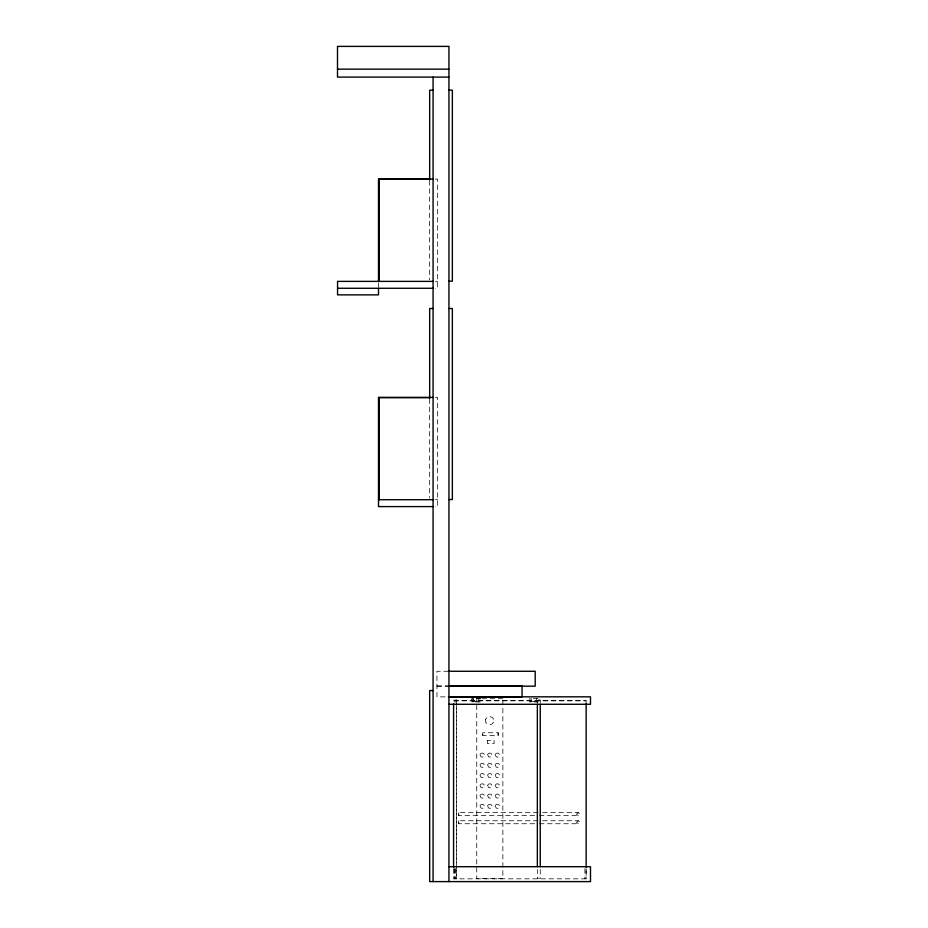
<?xml version="1.0" encoding="UTF-8"?>
<svg xmlns="http://www.w3.org/2000/svg" width="928" height="928" viewBox="0 0 928 928"><rect width="100%" height="100%" fill="white"/><g stroke="black" fill="none" stroke-linecap="round" stroke-linejoin="round"><path stroke-width="0.7" stroke-dasharray="4.64 3.48" d="M456.646 700.002L456.646 878.828L456.646 700.002L455.01 700.002L455.01 702.879M471.946 699.782L471.946 699.051M473.28 699.782L473.28 699.051M478.86 699.051L478.86 698.332L478.86 701.951M480.194 699.051L480.194 698.332L471.946 698.332L471.946 701.951L480.194 701.951L480.194 698.332M482.757 735.394L482.757 732.749L498.139 732.749L498.139 735.394L482.757 735.394L482.757 732.749M453.572 868.689L453.572 878.839L586.148 878.828L586.148 869.397M472.607 701.522L479.532 701.522M530.456 701.522L537.393 701.522M578.318 812.638L576.462 814.134L578.318 815.619L580.186 814.134L578.318 812.638L539.377 812.638M578.318 820.758L576.462 822.254L578.318 823.739L580.186 822.254L578.318 820.758L539.377 820.758M435.348 179.104L437.622 179.104L437.622 288.272L435.348 288.272M435.348 281.381L437.622 281.381M435.348 397.428L437.622 397.428L437.622 506.595L435.348 506.595M435.348 499.705L437.622 499.705M448.433 671.269L436.902 671.269L436.995 696.87L448.444 696.87M436.995 685.966L448.444 685.966M436.902 686.175L448.433 686.175M453.572 700.814L586.148 700.814M538.147 812.638L458.42 812.638L458.42 815.619L535.259 815.619M539.377 815.619L578.318 815.619M538.147 820.758L458.42 820.758L458.42 823.739L535.259 823.739M539.377 823.739L578.318 823.739M586.148 703.076L586.148 700.686L453.572 700.686L453.572 703.076M586.148 868.689L586.148 878.828M584.907 868.689L584.907 878.828M540.258 702.786L540.258 699.886L537.347 699.886L537.347 702.786M540.258 869.513L540.258 878.213L537.347 878.213L537.347 869.513M536.72 698.332L536.72 701.951M531.129 698.332L531.129 701.951M498.139 732.749L498.139 735.394M473.28 698.332L473.28 701.951M458.757 812.638L458.757 815.619M458.757 820.758L458.757 823.739M454.813 868.689L454.813 878.828M429.664 180.647L429.664 279.769M429.664 398.97L429.664 498.092M378.496 282.762L378.496 286.891M455.01 868.736L455.01 878.828L455.01 868.736M487.49 740.509L487.49 743.548L494.114 743.548L494.114 740.509L487.49 740.509M485.356 719.316L485.356 721.938L487.455 723.944A5.823 5.823 0 0 0 492.246 723.944L494.636 720.627L492.246 717.309A5.823 5.823 0 0 0 487.455 717.309L485.356 719.316M479.95 754.418L481.029 756.807A3.004 3.004 0 0 0 483.5 756.807L484.741 755.102L483.5 753.385A3.004 3.004 0 0 0 481.029 753.385L479.95 754.418M479.95 764.66L481.029 767.05A3.004 3.004 0 0 0 483.5 767.05L484.741 765.345L483.5 763.628A3.004 3.004 0 0 0 481.029 763.628L479.95 764.66M479.95 774.903L481.029 777.293A3.004 3.004 0 0 0 483.5 777.293L484.741 775.588L483.5 773.871A3.004 3.004 0 0 0 481.029 773.871L479.95 774.903M479.95 785.146L481.029 787.536A3.004 3.004 0 0 0 483.5 787.536L484.741 785.819L483.5 784.114A3.004 3.004 0 0 0 481.029 784.114L479.95 785.146M487.525 754.418L488.604 756.807A3.004 3.004 0 0 0 491.074 756.807L492.316 755.102L491.074 753.385A3.004 3.004 0 0 0 488.604 753.385L487.525 754.418M479.95 795.389L481.029 797.778A3.004 3.004 0 0 0 483.5 797.778L484.741 796.062L483.5 794.356A3.004 3.004 0 0 0 481.029 794.356L479.95 795.389M487.525 764.66L488.604 767.05A3.004 3.004 0 0 0 491.074 767.05L492.316 765.345L491.074 763.628A3.004 3.004 0 0 0 488.604 763.628L487.525 764.66M479.95 805.632L481.029 808.021A3.004 3.004 0 0 0 483.5 808.021L484.741 806.304L483.5 804.599A3.004 3.004 0 0 0 481.029 804.599L479.95 805.632M487.525 774.903L488.604 777.293A3.004 3.004 0 0 0 491.074 777.293L492.316 775.588L491.074 773.871A3.004 3.004 0 0 0 488.604 773.871L487.525 774.903M487.525 785.146L488.604 787.536A3.004 3.004 0 0 0 491.074 787.536L492.316 785.819L491.074 784.114A3.004 3.004 0 0 0 488.604 784.114L487.525 785.146M495.1 754.418L496.19 756.807A3.004 3.004 0 0 0 498.661 756.807L499.89 755.102L498.661 753.385A3.004 3.004 0 0 0 496.19 753.385L495.1 754.418M487.525 795.389L488.604 797.778A3.004 3.004 0 0 0 491.074 797.778L492.316 796.062L491.074 794.356A3.004 3.004 0 0 0 488.604 794.356L487.525 795.389M495.1 764.66L496.19 767.05A3.004 3.004 0 0 0 498.661 767.05L499.89 765.345L498.661 763.628A3.004 3.004 0 0 0 496.19 763.628L495.1 764.66M487.525 805.632L488.604 808.021A3.004 3.004 0 0 0 491.074 808.021L492.316 806.304L491.074 804.599A3.004 3.004 0 0 0 488.604 804.599L487.525 805.632M495.1 774.903L496.19 777.293A3.004 3.004 0 0 0 498.661 777.293L499.89 775.588L498.661 773.871A3.004 3.004 0 0 0 496.19 773.871L495.1 774.903M495.1 785.146L496.19 787.536A3.004 3.004 0 0 0 498.661 787.536L499.89 785.819L498.661 784.114A3.004 3.004 0 0 0 496.19 784.114L495.1 785.146M495.1 795.389L496.19 797.778A3.004 3.004 0 0 0 498.661 797.778L499.89 796.062L498.661 794.356A3.004 3.004 0 0 0 496.19 794.356L495.1 795.389M495.1 805.632L496.19 808.021A3.004 3.004 0 0 0 498.661 808.021L499.89 806.304L498.661 804.599A3.004 3.004 0 0 0 496.19 804.599L495.1 805.632M538.043 698.332L529.807 698.332L529.807 701.951L538.043 701.951L538.043 698.332M502.86 698.714L476.748 698.714L476.748 878.654L502.86 878.654L502.86 698.714"/><path stroke-width="1.39" d="M337.502 69.148L448.943 69.148M448.943 77.105L337.502 77.105L337.502 46.4L448.943 46.4L448.943 881.6M433.074 90.178L429.664 90.178L429.664 179.904M448.943 90.178L452.354 90.178L452.354 281.207L448.943 281.207M433.074 179.104L378.496 179.104L378.496 281.381M430.221 179.29L378.891 179.29L378.891 281.381M433.074 281.381L337.56 281.381L337.56 294.86L378.496 294.86L378.496 288.272M337.56 288.272L433.074 288.272M433.074 308.502L429.664 308.502L429.664 398.228M448.943 308.502L452.354 308.502L452.354 499.531L448.943 499.531M433.074 397.428L378.496 397.428L378.496 506.595L433.074 506.595M430.221 397.613L378.891 397.613L378.891 499.705M378.496 499.705L433.074 499.705M448.386 671.269L535.201 671.269L535.201 686.175L448.386 686.175M448.421 685.966L522.046 685.966L522.058 696.87L448.421 696.87M433.074 690.571L429.664 690.571L429.664 881.6L590.498 881.6L590.498 866.694L448.943 866.694M448.943 696.824L590.498 696.824L590.498 704.282L448.943 704.282M586.148 703.714L586.148 867.251M540.258 704.236L540.258 866.613M537.347 704.236L537.347 866.613M453.572 703.714L453.572 867.251M433.074 77.105L433.074 881.6M379.065 179.104L379.065 281.381M379.065 397.428L379.065 499.705"/></g></svg>
